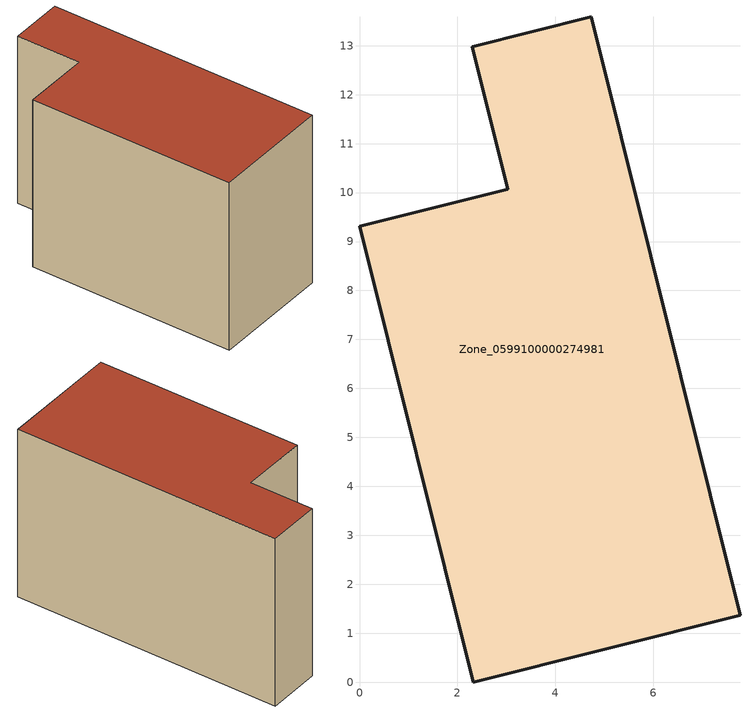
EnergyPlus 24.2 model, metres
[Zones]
Zone_0599100000274981
 floor ground (C_G): 7.77,1.37 2.32,0 0,9.31 3.03,10.07 2.3,12.98 4.73,13.59 z0
 wall outside (C_F): 2.32,0 7.77,1.37 4.73,13.59 2.3,12.98 3.03,10.07 0,9.31 2.32,0 z0:8.18
 roof outside (C_R): 2.3,12.98 3.03,10.07 0,9.31 2.32,0 7.77,1.37 4.73,13.59 z8.18
[BUILDING]
Pand.0599100000274981: North Axis=0; Terrain=City; Loads Convergence Tolerance Value=0.04; Temperature Convergence Tolerance Value=0.4; Solar Distribution=FullExterior; Maximum Number of Warmup Days=25; Minimum Number of Warmup Days=1
[Site:Location]
Rotterdam.The.Hague.AP_ZH_NLD Design_Conditions: Latitude=51.96; Longitude=4.45; Time Zone=1; Elevation=-4.5
[SITE:GROUNDTEMPERATURE:BUILDINGSURFACE]
18, 18, 18, 18, 18, 18, 18, 18, 18, 18, 18, 18
[MATERIAL] Thermal Absorptance=0.9; Solar Absorptance=0.7; Visible Absorptance=0.7
Name | Roughness | Thickness | Conductivity | Density | Specific Heat
G.TC.1975-1991 | MediumSmooth | 0.15 | 0.288461 | 540 | 1210
F.TC.1975-1991 | Rough | 0.3 | 0.230769 | 1920 | 840
R.TC.1975-1991 | MediumRough | 0.2 | 0.153846 | 1500 | 1000
[CONSTRUCTION]
C_G: G.TC.1975-1991
C_F: F.TC.1975-1991
C_R: R.TC.1975-1991
[ZONE]
Zone_0599100000274981: Type=1; Multiplier=1; Ceiling Height=Autocalculate; Volume=Autocalculate; Floor Area=autocalculate; Part of Total Floor Area=Yes
[ZONEINFILTRATION:DESIGNFLOWRATE]
Infil_Zone_0599100000274981: Zone or ZoneList or Space or SpaceList=Zone_0599100000274981; Schedule=AlwaysOn; Design Flow Rate Calculation Method=Flow/Area; Flow Rate per Floor Area=0.003; Constant Term Coefficient=1; Temperature Term Coefficient=0; Velocity Term Coefficient=0; Velocity Squared Term Coefficient=0
[HVACTEMPLATE:ZONE:IDEALLOADSAIRSYSTEM]
Zone_0599100000274981: Maximum Heating Supply Air Temperature=50; Minimum Cooling Supply Air Temperature=13; Maximum Heating Supply Air Humidity Ratio=0.0156; Minimum Cooling Supply Air Humidity Ratio=0.0077; Heating Limit=NoLimit; Cooling Limit=NoLimit; Dehumidification Control Type=ConstantSensibleHeatRatio; Cooling Sensible Heat Ratio=0.7; Dehumidification Setpoint=60; Humidification Control Type=None; Humidification Setpoint=30; Outdoor Air Method=None; Outdoor Air Flow Rate per Person=0.00944; Outdoor Air Flow Rate per Zone Floor Area=0; Outdoor Air Flow Rate per Zone=0; Demand Controlled Ventilation Type=None; Outdoor Air Economizer Type=NoEconomizer; Heat Recovery Type=None; Sensible Heat Recovery Effectiveness=0.7; Latent Heat Recovery Effectiveness=0.65
[ZONECONTROL:THERMOSTAT]
ThermostatControl_Zone_0599100000274981: Zone or ZoneList=Zone_0599100000274981; Control Type Schedule=DualSetpointControlType; Control 1=Thermostat_Zone_0599100000274981; Temperature Difference Between Cutout And Setpoint=0
[THERMOSTATSETPOINT:DUALSETPOINT]
Thermostat_Zone_0599100000274981: Heating Setpoint Temperature Schedule=HeatingSetpoint_Zone_0599100000274981; Cooling Setpoint Temperature Schedule=CoolingSetpoint_Zone_0599100000274981
[SCHEDULE:COMPACT]
HeatingSetpoint_Zone_0599100000274981: Through: 12/31, For: AllDays, Until: 24:00, 21
CoolingSetpoint_Zone_0599100000274981: Through: 12/31, For: AllDays, Until: 24:00, 24
DualSetpointControlType: Through: 12/31, For: AllDays, Until: 24:00, 4
AlwaysOn: Through: 12/31, For: AllDays, Until: 24:00, 1
